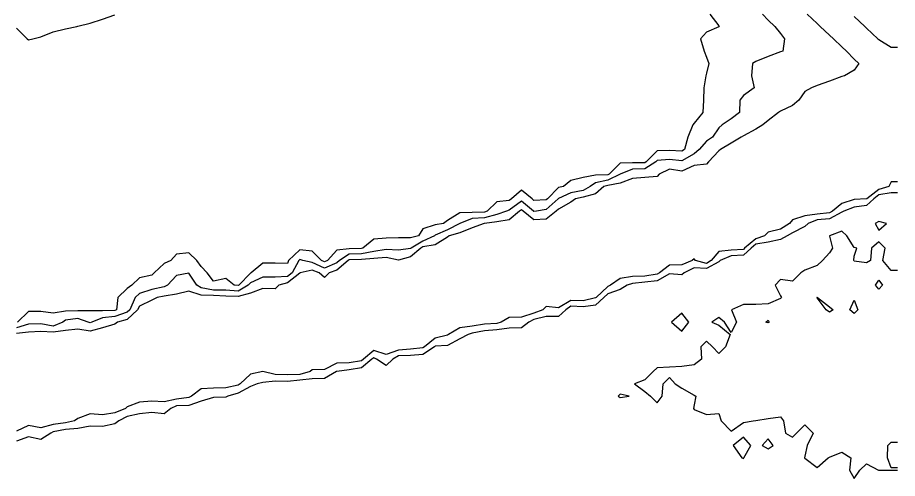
# Model space of a CAD drawing. Header units: metres. Extents: x 2681030 to 2681330, y 1246000 to 1246290.
# Drawn here: x 2681294.3 to 2681330, y 1246237.41 to 1246256.11 of the extents above; entities that cross this region are included whole.
import ezdxf

# ---------------------------------------------------------------- set-up
doc = ezdxf.new("R2010")
doc.units = ezdxf.units.M
doc.layers.add('BASIS_HOEHENLINIEN', color=8, linetype='Continuous')

msp = doc.modelspace()

# ---------------------------------------------------------------- linework, layer by layer
at = {"layer": 'BASIS_HOEHENLINIEN'}
for points in [[(2681324.531, 1246256.25, 429), (2681324.75, 1246256.004, 429), (2681325.024, 1246255.75, 429), (2681325.25, 1246255.46, 429), (2681325.419, 1246255.25, 429), (2681325.345, 1246254.75, 429), (2681325.25, 1246254.712, 429), (2681324.75, 1246254.531, 429), (2681324.25, 1246254.321, 429), (2681324.114, 1246254.25, 429), (2681324.084, 1246253.75, 429), (2681324.188, 1246253.25, 429), (2681323.75, 1246252.952, 429), (2681323.604, 1246252.75, 429), (2681323.589, 1246252.25, 429), (2681323.25, 1246251.993, 429), (2681322.89, 1246251.75, 429), (2681322.75, 1246251.633, 429), (2681322.504, 1246251.25, 429), (2681322.25, 1246251.088, 429), (2681321.957, 1246250.75, 429), (2681321.75, 1246250.582, 429), (2681321.25, 1246250.288, 429), (2681320.75, 1246250.352, 429), (2681320.25, 1246250.308, 429), (2681320.192, 1246250.25, 429), (2681319.75, 1246249.965, 429), (2681319.25, 1246249.958, 429), (2681318.753, 1246249.75, 429), (2681318.75, 1246249.748, 429), (2681318.25, 1246249.513, 429), (2681317.75, 1246249.4, 429), (2681317.53, 1246249.25, 429), (2681317.25, 1246249.086, 429), (2681316.75, 1246248.996, 429), (2681316.25, 1246248.76, 429), (2681316.24, 1246248.75, 429), (2681315.75, 1246248.321, 429), (2681315.359, 1246248.25, 429), (2681315.25, 1246248.233, 429), (2681315.229, 1246248.25, 429), (2681314.75, 1246248.655, 429), (2681314.25, 1246248.296, 429), (2681314.14, 1246248.25, 429), (2681313.75, 1246248.121, 429), (2681313.25, 1246247.982, 429), (2681312.75, 1246247.949, 429), (2681312.25, 1246247.755, 429), (2681312.244, 1246247.75, 429), (2681311.75, 1246247.501, 429), (2681311.25, 1246247.282, 429), (2681311.211, 1246247.25, 429), (2681310.75, 1246247.039, 429), (2681310.267, 1246246.75, 429), (2681310.25, 1246246.735, 429), (2681309.75, 1246246.675, 429), (2681309.25, 1246246.702, 429), (2681308.75, 1246246.61, 429), (2681308.25, 1246246.515, 429), (2681307.75, 1246246.503, 429), (2681307.367, 1246246.25, 429), (2681307.25, 1246246.153, 429), (2681306.75, 1246245.941, 429), (2681306.25, 1246246.163, 429), (2681305.878, 1246246.25, 429), (2681305.75, 1246246.288, 429), (2681305.71, 1246246.25, 429), (2681305.441, 1246245.75, 429), (2681305.25, 1246245.599, 429), (2681304.75, 1246245.572, 429), (2681304.25, 1246245.571, 429), (2681303.75, 1246245.346, 429), (2681303.657, 1246245.25, 429), (2681303.25, 1246245.009, 429), (2681302.75, 1246245.052, 429), (2681302.25, 1246245.046, 429), (2681301.75, 1246245.141, 429), (2681301.577, 1246245.25, 429), (2681301.25, 1246245.731, 429), (2681300.75, 1246245.639, 429), (2681300.378, 1246245.25, 429), (2681300.25, 1246245.18, 429), (2681299.75, 1246245.074, 429), (2681299.25, 1246244.908, 429), (2681299.077, 1246244.75, 429), (2681298.851, 1246244.25, 429), (2681298.75, 1246244.155, 429), (2681298.25, 1246243.976, 429), (2681297.75, 1246243.93, 429), (2681297.308, 1246243.75, 429), (2681297.25, 1246243.721, 429), (2681297.169, 1246243.75, 429), (2681296.75, 1246243.893, 429), (2681296.25, 1246243.823, 429), (2681296.135, 1246243.75, 429), (2681295.75, 1246243.588, 429), (2681295.25, 1246243.679, 429), (2681294.75, 1246243.666, 429), (2681294.25, 1246243.512, 429)], [(2681326.338, 1246256.25, 428.5), (2681326.75, 1246255.863, 428.5), (2681326.87, 1246255.75, 428.5), (2681327.25, 1246255.393, 428.5), (2681327.403, 1246255.25, 428.5), (2681327.75, 1246254.924, 428.5), (2681327.935, 1246254.75, 428.5), (2681328.25, 1246254.418, 428.5), (2681328.43, 1246254.25, 428.5), (2681328.25, 1246253.979, 428.5), (2681327.858, 1246253.75, 428.5), (2681327.75, 1246253.711, 428.5), (2681327.25, 1246253.53, 428.5), (2681326.75, 1246253.35, 428.5), (2681326.516, 1246253.25, 428.5), (2681326.25, 1246253.104, 428.5), (2681325.996, 1246252.75, 428.5), (2681325.75, 1246252.546, 428.5), (2681325.25, 1246252.306, 428.5), (2681325.173, 1246252.25, 428.5), (2681324.75, 1246251.936, 428.5), (2681324.542, 1246251.75, 428.5), (2681324.25, 1246251.584, 428.5), (2681323.75, 1246251.303, 428.5), (2681323.664, 1246251.25, 428.5), (2681323.25, 1246251.01, 428.5), (2681322.823, 1246250.75, 428.5), (2681322.75, 1246250.702, 428.5), (2681322.334, 1246250.25, 428.5), (2681322.25, 1246250.164, 428.5), (2681321.75, 1246250.111, 428.5), (2681321.25, 1246249.872, 428.5), (2681320.75, 1246249.955, 428.5), (2681320.335, 1246249.75, 428.5), (2681320.25, 1246249.657, 428.5), (2681319.75, 1246249.623, 428.5), (2681319.25, 1246249.581, 428.5), (2681318.75, 1246249.391, 428.5), (2681318.25, 1246249.3, 428.5), (2681318.093, 1246249.25, 428.5), (2681317.75, 1246248.951, 428.5), (2681317.25, 1246248.823, 428.5), (2681316.936, 1246248.75, 428.5), (2681316.75, 1246248.618, 428.5), (2681316.25, 1246248.332, 428.5), (2681316.155, 1246248.25, 428.5), (2681315.75, 1246247.929, 428.5), (2681315.25, 1246247.904, 428.5), (2681314.819, 1246248.25, 428.5), (2681314.75, 1246248.308, 428.5), (2681314.67, 1246248.25, 428.5), (2681314.25, 1246247.906, 428.5), (2681313.75, 1246247.815, 428.5), (2681313.25, 1246247.751, 428.5), (2681313.239, 1246247.75, 428.5), (2681312.75, 1246247.573, 428.5), (2681312.25, 1246247.378, 428.5), (2681311.818, 1246247.25, 428.5), (2681311.75, 1246247.194, 428.5), (2681311.25, 1246246.888, 428.5), (2681310.75, 1246246.804, 428.5), (2681310.659, 1246246.75, 428.5), (2681310.25, 1246246.393, 428.5), (2681309.75, 1246246.264, 428.5), (2681309.25, 1246246.377, 428.5), (2681308.75, 1246246.338, 428.5), (2681308.25, 1246246.294, 428.5), (2681307.75, 1246246.275, 428.5), (2681307.712, 1246246.25, 428.5), (2681307.25, 1246245.865, 428.5), (2681306.94, 1246245.75, 428.5), (2681306.75, 1246245.56, 428.5), (2681306.541, 1246245.75, 428.5), (2681306.25, 1246245.855, 428.5), (2681305.772, 1246245.75, 428.5), (2681305.75, 1246245.73, 428.5), (2681305.25, 1246245.351, 428.5), (2681304.896, 1246245.25, 428.5), (2681304.75, 1246245.1, 428.5), (2681304.25, 1246245.113, 428.5), (2681303.75, 1246244.922, 428.5), (2681303.25, 1246244.787, 428.5), (2681302.75, 1246244.807, 428.5), (2681302.25, 1246244.826, 428.5), (2681301.75, 1246244.843, 428.5), (2681301.25, 1246245.003, 428.5), (2681300.75, 1246244.886, 428.5), (2681300.25, 1246244.802, 428.5), (2681299.97, 1246244.75, 428.5), (2681299.75, 1246244.639, 428.5), (2681299.25, 1246244.403, 428.5), (2681299.165, 1246244.25, 428.5), (2681298.75, 1246243.86, 428.5), (2681298.349, 1246243.75, 428.5), (2681298.25, 1246243.661, 428.5), (2681297.75, 1246243.52, 428.5), (2681297.25, 1246243.385, 428.5), (2681296.75, 1246243.469, 428.5), (2681296.25, 1246243.41, 428.5), (2681295.75, 1246243.34, 428.5), (2681295.25, 1246243.365, 428.5), (2681294.75, 1246243.345, 428.5), (2681294.25, 1246243.291, 428.5)], [(2681294.25, 1246255.679, 429.5), (2681294.684, 1246255.25, 429.5), (2681294.75, 1246255.202, 429.5), (2681294.918, 1246255.25, 429.5), (2681295.25, 1246255.331, 429.5), (2681295.75, 1246255.522, 429.5), (2681296.25, 1246255.647, 429.5), (2681296.708, 1246255.75, 429.5), (2681296.75, 1246255.76, 429.5), (2681297.25, 1246255.877, 429.5), (2681297.75, 1246256.047, 429.5), (2681298.25, 1246256.22, 429.5)], [(2681322.39, 1246256.25, 429.5), (2681322.75, 1246255.776, 429.5), (2681322.77, 1246255.75, 429.5), (2681322.75, 1246255.733, 429.5), (2681322.25, 1246255.515, 429.5), (2681322.01, 1246255.25, 429.5), (2681322.157, 1246254.75, 429.5), (2681322.25, 1246254.506, 429.5), (2681322.347, 1246254.25, 429.5), (2681322.25, 1246253.848, 429.5), (2681322.224, 1246253.75, 429.5), (2681322.145, 1246253.25, 429.5), (2681322.13, 1246252.75, 429.5), (2681322.108, 1246252.25, 429.5), (2681321.75, 1246251.824, 429.5), (2681321.696, 1246251.75, 429.5), (2681321.5, 1246251.25, 429.5), (2681321.356, 1246250.75, 429.5), (2681321.25, 1246250.688, 429.5), (2681320.75, 1246250.712, 429.5), (2681320.25, 1246250.697, 429.5), (2681319.801, 1246250.25, 429.5), (2681319.75, 1246250.217, 429.5), (2681319.25, 1246250.218, 429.5), (2681318.75, 1246250.196, 429.5), (2681318.299, 1246249.75, 429.5), (2681318.25, 1246249.727, 429.5), (2681317.75, 1246249.708, 429.5), (2681317.25, 1246249.615, 429.5), (2681316.75, 1246249.493, 429.5), (2681316.456, 1246249.25, 429.5), (2681316.25, 1246249.207, 429.5), (2681315.8, 1246248.75, 429.5), (2681315.75, 1246248.706, 429.5), (2681315.25, 1246248.69, 429.5), (2681315.174, 1246248.75, 429.5), (2681314.75, 1246249.111, 429.5), (2681314.346, 1246248.75, 429.5), (2681314.25, 1246248.683, 429.5), (2681313.75, 1246248.634, 429.5), (2681313.357, 1246248.25, 429.5), (2681313.25, 1246248.214, 429.5), (2681312.75, 1246248.2, 429.5), (2681312.25, 1246248.178, 429.5), (2681311.75, 1246247.871, 429.5), (2681311.58, 1246247.75, 429.5), (2681311.25, 1246247.702, 429.5), (2681310.75, 1246247.533, 429.5), (2681310.568, 1246247.25, 429.5), (2681310.25, 1246247.173, 429.5), (2681309.75, 1246247.17, 429.5), (2681309.25, 1246247.155, 429.5), (2681308.75, 1246247.122, 429.5), (2681308.303, 1246246.75, 429.5), (2681308.25, 1246246.737, 429.5), (2681307.75, 1246246.73, 429.5), (2681307.25, 1246246.667, 429.5), (2681306.876, 1246246.25, 429.5), (2681306.75, 1246246.193, 429.5), (2681306.631, 1246246.25, 429.5), (2681306.25, 1246246.636, 429.5), (2681305.75, 1246246.682, 429.5), (2681305.298, 1246246.25, 429.5), (2681305.25, 1246246.134, 429.5), (2681304.75, 1246246.136, 429.5), (2681304.25, 1246246.143, 429.5), (2681303.783, 1246245.75, 429.5), (2681303.75, 1246245.735, 429.5), (2681303.283, 1246245.25, 429.5), (2681303.25, 1246245.23, 429.5), (2681303.095, 1246245.25, 429.5), (2681302.75, 1246245.514, 429.5), (2681302.25, 1246245.415, 429.5), (2681301.999, 1246245.75, 429.5), (2681301.75, 1246246.009, 429.5), (2681301.58, 1246246.25, 429.5), (2681301.25, 1246246.557, 429.5), (2681300.75, 1246246.504, 429.5), (2681300.514, 1246246.25, 429.5), (2681300.25, 1246246.128, 429.5), (2681299.845, 1246245.75, 429.5), (2681299.75, 1246245.653, 429.5), (2681299.25, 1246245.544, 429.5), (2681298.942, 1246245.25, 429.5), (2681298.75, 1246245.11, 429.5), (2681298.362, 1246244.75, 429.5), (2681298.316, 1246244.25, 429.5), (2681298.25, 1246244.224, 429.5), (2681297.75, 1246244.206, 429.5), (2681297.25, 1246244.203, 429.5), (2681296.75, 1246244.215, 429.5), (2681296.25, 1246244.199, 429.5), (2681295.75, 1246244.116, 429.5), (2681295.25, 1246244.181, 429.5), (2681294.75, 1246244.179, 429.5), (2681294.297, 1246243.75, 429.5)], [(2681328.25, 1246256.152, 428), (2681328.678, 1246255.75, 428), (2681328.75, 1246255.682, 428), (2681329.21, 1246255.25, 428), (2681329.25, 1246255.213, 428), (2681329.75, 1246254.911, 428), (2681330, 1246254.911, 428)], [(2681330, 1246249.444, 428), (2681329.75, 1246249.444, 428), (2681329.647, 1246249.25, 428), (2681329.25, 1246249.138, 428), (2681328.754, 1246248.75, 428), (2681328.75, 1246248.746, 428), (2681328.25, 1246248.724, 428), (2681327.75, 1246248.567, 428), (2681327.367, 1246248.25, 428), (2681327.25, 1246248.182, 428), (2681326.75, 1246248.135, 428), (2681326.25, 1246248.062, 428), (2681325.75, 1246247.902, 428), (2681325.617, 1246247.75, 428), (2681325.25, 1246247.522, 428), (2681324.75, 1246247.4, 428), (2681324.611, 1246247.25, 428), (2681324.25, 1246247.13, 428), (2681323.801, 1246246.75, 428), (2681323.75, 1246246.702, 428), (2681323.25, 1246246.673, 428), (2681322.75, 1246246.614, 428), (2681322.447, 1246246.25, 428), (2681322.25, 1246246.132, 428), (2681321.81, 1246246.25, 428), (2681321.75, 1246246.313, 428), (2681321.672, 1246246.25, 428), (2681321.25, 1246246.081, 428), (2681320.75, 1246246.062, 428), (2681320.351, 1246245.75, 428), (2681320.25, 1246245.69, 428), (2681319.75, 1246245.62, 428), (2681319.25, 1246245.608, 428), (2681318.75, 1246245.524, 428), (2681318.355, 1246245.25, 428), (2681318.25, 1246245.199, 428), (2681317.772, 1246244.75, 428), (2681317.75, 1246244.73, 428), (2681317.25, 1246244.62, 428), (2681316.75, 1246244.627, 428), (2681316.25, 1246244.329, 428), (2681315.75, 1246244.382, 428), (2681315.619, 1246244.25, 428), (2681315.25, 1246244.118, 428), (2681314.75, 1246243.951, 428), (2681314.25, 1246243.944, 428), (2681313.927, 1246243.75, 428), (2681313.75, 1246243.701, 428), (2681313.25, 1246243.669, 428), (2681312.75, 1246243.587, 428), (2681312.25, 1246243.524, 428), (2681311.788, 1246243.25, 428), (2681311.75, 1246243.227, 428), (2681311.25, 1246243.093, 428), (2681310.808, 1246242.75, 428), (2681310.75, 1246242.71, 428), (2681310.25, 1246242.654, 428), (2681309.75, 1246242.616, 428), (2681309.25, 1246242.438, 428), (2681308.75, 1246242.593, 428), (2681308.342, 1246242.25, 428), (2681308.25, 1246242.174, 428), (2681307.75, 1246242.097, 428), (2681307.25, 1246242.079, 428), (2681306.75, 1246241.831, 428), (2681306.25, 1246241.818, 428), (2681306.176, 1246241.75, 428), (2681305.75, 1246241.628, 428), (2681305.25, 1246241.608, 428), (2681304.75, 1246241.621, 428), (2681304.25, 1246241.741, 428), (2681303.75, 1246241.643, 428), (2681303.332, 1246241.25, 428), (2681303.25, 1246241.194, 428), (2681302.75, 1246241.085, 428), (2681302.25, 1246241.075, 428), (2681301.75, 1246241.037, 428), (2681301.355, 1246240.75, 428), (2681301.25, 1246240.695, 428), (2681300.75, 1246240.625, 428), (2681300.25, 1246240.51, 428), (2681299.75, 1246240.546, 428), (2681299.25, 1246240.505, 428), (2681298.75, 1246240.32, 428), (2681298.679, 1246240.25, 428), (2681298.25, 1246240.067, 428), (2681297.75, 1246239.991, 428), (2681297.25, 1246240.024, 428), (2681296.75, 1246239.837, 428), (2681296.614, 1246239.75, 428), (2681296.25, 1246239.67, 428), (2681295.75, 1246239.592, 428), (2681295.25, 1246239.46, 428), (2681294.75, 1246239.559, 428), (2681294.25, 1246239.326, 428)], [(2681330, 1246248.998, 427.5), (2681329.75, 1246248.998, 427.5), (2681329.25, 1246248.913, 427.5), (2681329.042, 1246248.75, 427.5), (2681328.75, 1246248.477, 427.5), (2681328.25, 1246248.415, 427.5), (2681327.825, 1246248.25, 427.5), (2681327.75, 1246248.205, 427.5), (2681327.25, 1246247.937, 427.5), (2681326.75, 1246247.897, 427.5), (2681326.378, 1246247.75, 427.5), (2681326.25, 1246247.629, 427.5), (2681325.75, 1246247.377, 427.5), (2681325.529, 1246247.25, 427.5), (2681325.25, 1246247.102, 427.5), (2681324.75, 1246246.993, 427.5), (2681324.25, 1246246.91, 427.5), (2681324.06, 1246246.75, 427.5), (2681323.75, 1246246.462, 427.5), (2681323.25, 1246246.436, 427.5), (2681322.81, 1246246.25, 427.5), (2681322.75, 1246246.197, 427.5), (2681322.25, 1246245.927, 427.5), (2681321.75, 1246245.957, 427.5), (2681321.354, 1246245.75, 427.5), (2681321.25, 1246245.664, 427.5), (2681320.75, 1246245.705, 427.5), (2681320.25, 1246245.432, 427.5), (2681319.75, 1246245.365, 427.5), (2681319.25, 1246245.324, 427.5), (2681319.038, 1246245.25, 427.5), (2681318.75, 1246245.074, 427.5), (2681318.25, 1246244.899, 427.5), (2681318.091, 1246244.75, 427.5), (2681317.75, 1246244.442, 427.5), (2681317.25, 1246244.371, 427.5), (2681316.75, 1246244.391, 427.5), (2681316.551, 1246244.25, 427.5), (2681316.25, 1246243.975, 427.5), (2681315.75, 1246243.983, 427.5), (2681315.25, 1246243.86, 427.5), (2681315.051, 1246243.75, 427.5), (2681314.75, 1246243.519, 427.5), (2681314.25, 1246243.51, 427.5), (2681313.75, 1246243.431, 427.5), (2681313.25, 1246243.4, 427.5), (2681312.75, 1246243.297, 427.5), (2681312.587, 1246243.25, 427.5), (2681312.25, 1246243.077, 427.5), (2681311.75, 1246242.804, 427.5), (2681311.25, 1246242.776, 427.5), (2681311.216, 1246242.75, 427.5), (2681310.75, 1246242.432, 427.5), (2681310.25, 1246242.395, 427.5), (2681309.75, 1246242.382, 427.5), (2681309.523, 1246242.25, 427.5), (2681309.25, 1246241.989, 427.5), (2681308.866, 1246242.25, 427.5), (2681308.75, 1246242.308, 427.5), (2681308.681, 1246242.25, 427.5), (2681308.25, 1246241.894, 427.5), (2681307.75, 1246241.808, 427.5), (2681307.25, 1246241.753, 427.5), (2681307.244, 1246241.75, 427.5), (2681306.75, 1246241.46, 427.5), (2681306.25, 1246241.449, 427.5), (2681305.75, 1246241.395, 427.5), (2681305.25, 1246241.341, 427.5), (2681304.75, 1246241.348, 427.5), (2681304.25, 1246241.298, 427.5), (2681304.025, 1246241.25, 427.5), (2681303.75, 1246241.145, 427.5), (2681303.25, 1246240.862, 427.5), (2681302.833, 1246240.75, 427.5), (2681302.75, 1246240.704, 427.5), (2681302.25, 1246240.689, 427.5), (2681301.75, 1246240.54, 427.5), (2681301.25, 1246240.367, 427.5), (2681300.75, 1246240.359, 427.5), (2681300.525, 1246240.25, 427.5), (2681300.25, 1246240.035, 427.5), (2681299.75, 1246240.084, 427.5), (2681299.25, 1246240.033, 427.5), (2681298.75, 1246239.915, 427.5), (2681298.404, 1246239.75, 427.5), (2681298.25, 1246239.629, 427.5), (2681297.75, 1246239.518, 427.5), (2681297.25, 1246239.53, 427.5), (2681296.75, 1246239.436, 427.5), (2681296.25, 1246239.393, 427.5), (2681295.75, 1246239.301, 427.5), (2681295.643, 1246239.25, 427.5), (2681295.25, 1246238.994, 427.5), (2681294.75, 1246239.093, 427.5), (2681294.25, 1246238.926, 427.5)], [(2681329.25, 1246247.477, 427), (2681329.556, 1246247.75, 427), (2681329.25, 1246247.839, 427), (2681329.098, 1246247.75, 427), (2681329.25, 1246247.477, 427)], [(2681330, 1246245.846, 427), (2681329.75, 1246245.846, 427), (2681329.405, 1246246.25, 427), (2681329.507, 1246246.75, 427), (2681329.25, 1246247.004, 427), (2681328.945, 1246246.75, 427), (2681328.904, 1246246.25, 427), (2681328.75, 1246246.16, 427), (2681328.25, 1246246.223, 427), (2681328.237, 1246246.25, 427), (2681328.25, 1246246.421, 427), (2681328.356, 1246246.75, 427), (2681328.25, 1246246.775, 427), (2681327.952, 1246247.25, 427), (2681327.75, 1246247.445, 427), (2681327.25, 1246247.251, 427), (2681327.248, 1246247.25, 427), (2681327.25, 1246247.235, 427), (2681327.371, 1246246.75, 427), (2681327.25, 1246246.564, 427), (2681326.957, 1246246.25, 427), (2681326.75, 1246246.051, 427), (2681326.25, 1246245.865, 427), (2681326.077, 1246245.75, 427), (2681325.75, 1246245.408, 427), (2681325.25, 1246245.486, 427), (2681325.043, 1246245.25, 427), (2681325.25, 1246244.813, 427), (2681325.3, 1246244.75, 427), (2681325.25, 1246244.712, 427), (2681324.75, 1246244.493, 427), (2681324.25, 1246244.469, 427), (2681323.75, 1246244.467, 427), (2681323.274, 1246244.25, 427), (2681323.474, 1246243.75, 427), (2681323.25, 1246243.33, 427), (2681322.989, 1246243.75, 427), (2681322.75, 1246243.937, 427), (2681322.468, 1246243.75, 427), (2681322.75, 1246243.631, 427), (2681323.22, 1246243.25, 427), (2681323.023, 1246242.75, 427), (2681322.75, 1246242.472, 427), (2681322.504, 1246242.75, 427), (2681322.25, 1246242.972, 427), (2681322.024, 1246242.75, 427), (2681322.052, 1246242.25, 427), (2681321.75, 1246242.011, 427), (2681321.25, 1246241.945, 427), (2681320.75, 1246241.916, 427), (2681320.25, 1246241.894, 427), (2681320.096, 1246241.75, 427), (2681319.75, 1246241.413, 427), (2681319.332, 1246241.25, 427), (2681319.75, 1246240.933, 427), (2681319.988, 1246240.75, 427), (2681320.25, 1246240.479, 427), (2681320.449, 1246240.75, 427), (2681320.491, 1246241.25, 427), (2681320.75, 1246241.5, 427), (2681320.988, 1246241.25, 427), (2681321.25, 1246241.071, 427), (2681321.75, 1246240.781, 427), (2681321.827, 1246240.75, 427), (2681321.75, 1246240.399, 427), (2681321.727, 1246240.25, 427), (2681321.75, 1246240.207, 427), (2681322.25, 1246240.008, 427), (2681322.75, 1246240.041, 427), (2681322.851, 1246239.75, 427), (2681323.25, 1246239.322, 427), (2681323.75, 1246239.675, 427), (2681324.141, 1246239.75, 427), (2681324.25, 1246239.76, 427), (2681324.75, 1246239.839, 427), (2681325.25, 1246239.901, 427), (2681325.375, 1246239.75, 427), (2681325.454, 1246239.25, 427), (2681325.75, 1246239.085, 427), (2681325.91, 1246239.25, 427), (2681326.25, 1246239.579, 427), (2681326.588, 1246239.25, 427), (2681326.34, 1246238.75, 427), (2681326.25, 1246238.312, 427), (2681326.226, 1246238.25, 427), (2681326.25, 1246238.233, 427), (2681326.75, 1246237.852, 427), (2681327.186, 1246238.25, 427), (2681327.25, 1246238.274, 427), (2681327.75, 1246238.468, 427), (2681328.108, 1246238.25, 427), (2681328.057, 1246237.75, 427), (2681328.25, 1246237.409, 427), (2681328.479, 1246237.75, 427), (2681328.75, 1246238.006, 427), (2681329.239, 1246237.75, 427), (2681329.25, 1246237.74, 427), (2681329.75, 1246237.739, 427), (2681330, 1246237.739, 427)], [(2681329.399, 1246245.25, 427), (2681329.25, 1246245.082, 427), (2681329.113, 1246245.25, 427), (2681329.25, 1246245.452, 427), (2681329.399, 1246245.25, 427)], [(2681327.388, 1246244.25, 427), (2681327.25, 1246244.155, 427), (2681327.106, 1246244.25, 427), (2681326.75, 1246244.733, 427), (2681326.729, 1246244.75, 427), (2681326.75, 1246244.76, 427), (2681326.763, 1246244.75, 427), (2681327.25, 1246244.368, 427), (2681327.388, 1246244.25, 427)], [(2681328.393, 1246244.25, 427), (2681328.25, 1246244.095, 427), (2681328.072, 1246244.25, 427), (2681328.25, 1246244.636, 427), (2681328.393, 1246244.25, 427)], [(2681321.25, 1246243.379, 427), (2681321.538, 1246243.75, 427), (2681321.25, 1246244.111, 427), (2681320.84, 1246243.75, 427), (2681321.25, 1246243.379, 427)], [(2681324.796, 1246243.75, 427), (2681324.75, 1246243.717, 427), (2681324.668, 1246243.75, 427), (2681324.75, 1246243.836, 427), (2681324.796, 1246243.75, 427)], [(2681318.75, 1246240.687, 427), (2681319.122, 1246240.75, 427), (2681318.75, 1246240.831, 427), (2681318.668, 1246240.75, 427), (2681318.75, 1246240.687, 427)], [(2681323.75, 1246238.223, 427), (2681323.769, 1246238.25, 427), (2681324.055, 1246238.75, 427), (2681323.75, 1246239.084, 427), (2681323.334, 1246238.75, 427), (2681323.692, 1246238.25, 427), (2681323.75, 1246238.223, 427)], [(2681324.75, 1246238.613, 427), (2681324.965, 1246238.75, 427), (2681324.75, 1246239.021, 427), (2681324.508, 1246238.75, 427), (2681324.75, 1246238.613, 427)], [(2681330, 1246237.839, 427), (2681329.75, 1246237.839, 427), (2681329.597, 1246238.25, 427), (2681329.61, 1246238.75, 427), (2681329.75, 1246238.879, 427), (2681330, 1246238.879, 427)]]:
    msp.add_polyline3d(points, dxfattribs=at)

doc.saveas('drawing.dxf')
